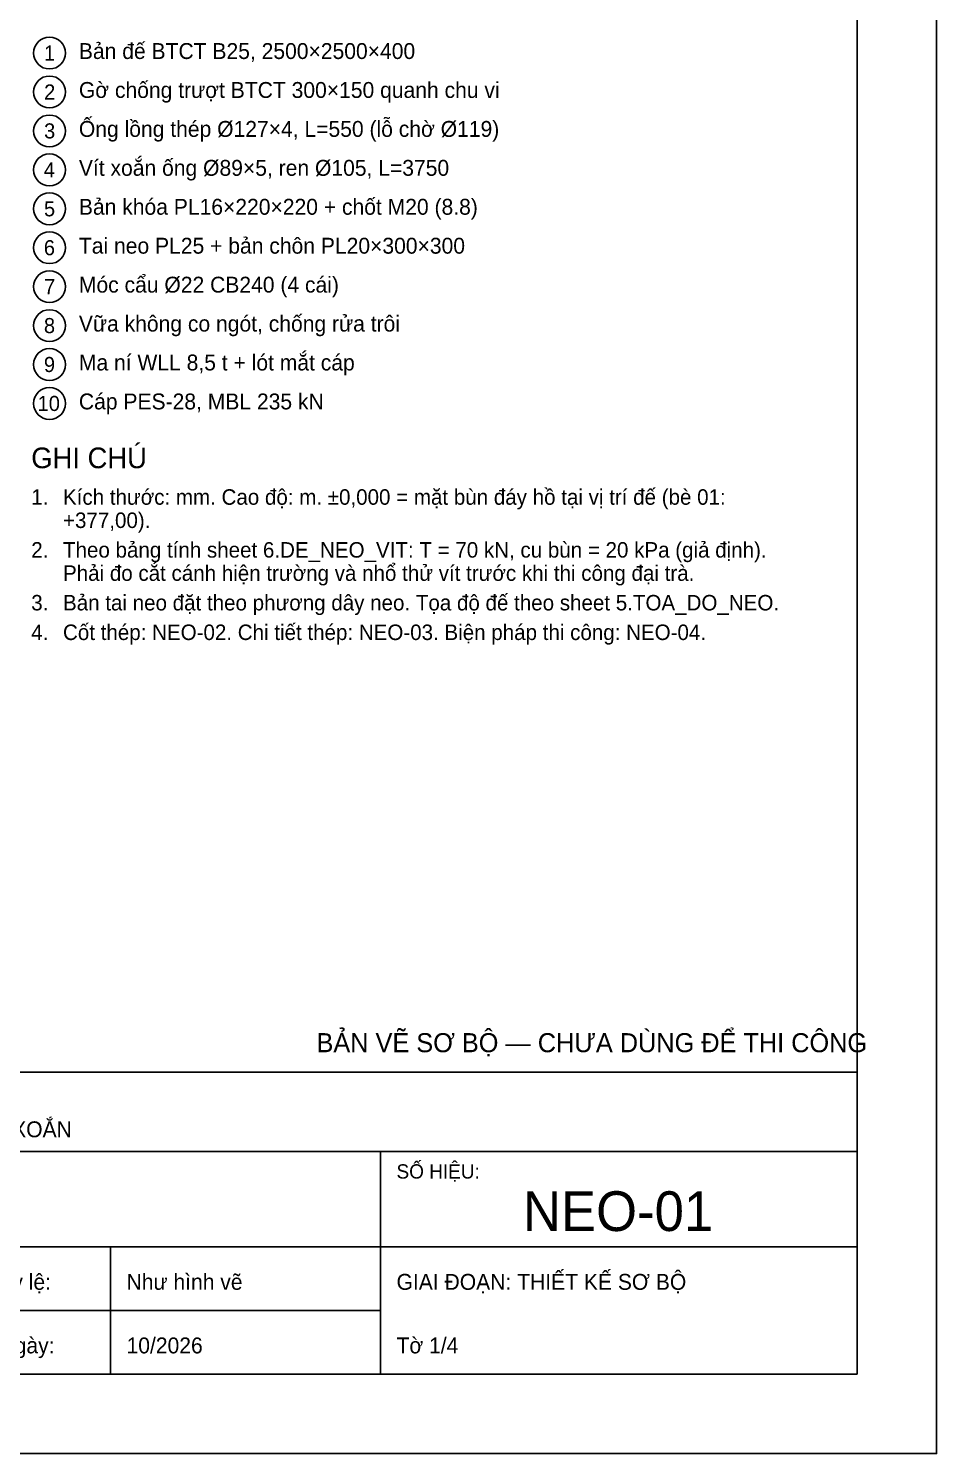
# Model space of a CAD drawing. Extents: x 0 to 45000, y 0 to 7425.
# Drawn here: x 7641 to 10500, y 0 to 4483 of the extents above; entities that cross this region are included whole.
import ezdxf

# ---------------------------------------------------------------- set-up
doc = ezdxf.new("R2010")
doc.units = 0
doc.header["$LTSCALE"] = 25
for name, color, linetype in [('KHUNG', 7, 'CONTINUOUS'), ('KHUNG_M', 7, 'CONTINUOUS'), ('TEXT', 7, 'CONTINUOUS')]:
    doc.layers.add(name, color=color, linetype=linetype)
doc.styles.add('VN', font='arial.ttf', dxfattribs={"width": 0.95})

msp = doc.modelspace()

# ---------------------------------------------------------------- linework, layer by layer
at = {"layer": 'KHUNG'}
for points in [[(625, 250), (10250, 250), (10250, 7175), (625, 7175)], [(5750, 250), (10250, 250), (10250, 1200), (5750, 1200)]]:
    msp.add_lwpolyline(points, close=True, dxfattribs=at)
at = {"layer": 'KHUNG_M'}
for p, q in [((5750, 950), (10250, 950)), ((8750, 250), (8750, 950)), ((5750, 650), (10250, 650)), ((7900, 250), (7900, 650)), ((5750, 450), (8750, 450))]:
    msp.add_line(p, q, dxfattribs=at)
msp.add_lwpolyline([(0, 0), (10500, 0), (10500, 7425), (0, 7425)], close=True, dxfattribs=at)
at = {"layer": 'TEXT'}
for centre in [(7707.5, 4406.2), (7707.5, 4283.8), (7707.5, 4161.2), (7707.5, 4038.7), (7707.5, 3916.2), (7707.5, 3793.7), (7707.5, 3671.2), (7707.5, 3548.7), (7707.5, 3426.2), (7707.5, 3303.7)]:
    msp.add_circle(centre, 50, dxfattribs=at)

# ---------------------------------------------------------------- texts
at = {"layer": 'TEXT', "style": 'VN', "width": 0.95}
for s, height, p in [('Bản đế BTCT B25, 2500×2500×400', 50, (7800, 4387.5)), ('1', 47.5, (7690.1, 4382.5)), ('2', 47.5, (7690.6, 4260)), ('Gờ chống trượt BTCT 300×150 quanh chu vi', 50, (7800, 4265)), ('3', 47.5, (7690.4, 4137.5)), ('Ống lồng thép Ø127×4, L=550 (lỗ chờ Ø119)', 50, (7800, 4142.5)), ('Vít xoắn ống Ø89×5, ren Ø105, L=3750', 50, (7800, 4020)), ('4', 47.5, (7689.4, 4015)), ('Bản khóa PL16×220×220 + chốt M20 (8.8)', 50, (7800, 3897.5)), ('5', 47.5, (7690.1, 3892.5)), ('6', 47.5, (7689.6, 3770)), ('Tai neo PL25 + bản chôn PL20×300×300', 50, (7800, 3775)), ('7', 47.5, (7690.4, 3647.5)), ('Móc cẩu Ø22 CB240 (4 cái)', 50, (7800, 3652.5)), ('8', 47.5, (7689.9, 3525)), ('Vữa không co ngót, chống rửa trôi', 50, (7800, 3530)), ('Ma ní WLL 8,5 t + lót mắt cáp', 50, (7800, 3407.5)), ('9', 47.5, (7689.9, 3402.5)), ('10', 47.5, (7670.1, 3280)), ('Cáp PES-28, MBL 235 kN', 50, (7800, 3285)), ('GHI CHÚ', 65, (7650, 3100)), ('1.', 48.75, (7650, 2985)), ('Kích thước: mm. Cao độ: m. ±0,000 = mặt bùn đáy hồ tại vị trí đế (bè 01:', 48.75, (7750, 2985)), ('+377,00).', 48.75, (7750, 2911.9)), ('Theo bảng tính sheet 6.DE_NEO_VIT: T = 70 kN, cu bùn = 20 kPa (giả định).', 48.75, (7750, 2818.7)), ('2.', 48.75, (7650, 2818.7)), ('Phải đo cắt cánh hiện trường và nhổ thử vít trước khi thi công đại trà.', 48.75, (7750, 2745.6)), ('3.', 48.75, (7650, 2652.5)), ('Bản tai neo đặt theo phương dây neo. Tọa độ đế theo sheet 5.TOA_DO_NEO.', 48.75, (7750, 2652.5)), ('4.', 48.75, (7650, 2559.4)), ('Cốt thép: NEO-02. Chi tiết thép: NEO-03. Biện pháp thi công: NEO-04.', 48.75, (7750, 2559.4)), ('BẢN VẼ SƠ BỘ — CHƯA DÙNG ĐỂ THI CÔNG', 60, (8548.1, 1262.5)), ('HẠNG MỤC: HỆ NEO BÈ PIN — ĐẾ NEO ĐÁY BTCT + VÍT XOẮN', 50, (5800, 995)), ('SỐ HIỆU:', 45, (8800, 865)), ('NEO-01', 125, (9197.8, 700)), ('Tỷ lệ:', 50, (7550, 515)), ('Như hình vẽ', 50, (7950, 515)), ('GIAI ĐOẠN: THIẾT KẾ SƠ BỘ', 50, (8800, 515)), ('Ngày:', 50, (7550, 315)), ('10/2026', 50, (7950, 315)), ('Tờ 1/4', 50, (8800, 315))]:
    msp.add_text(s, height=height, dxfattribs=at).set_placement(p)

doc.saveas('drawing.dxf')
